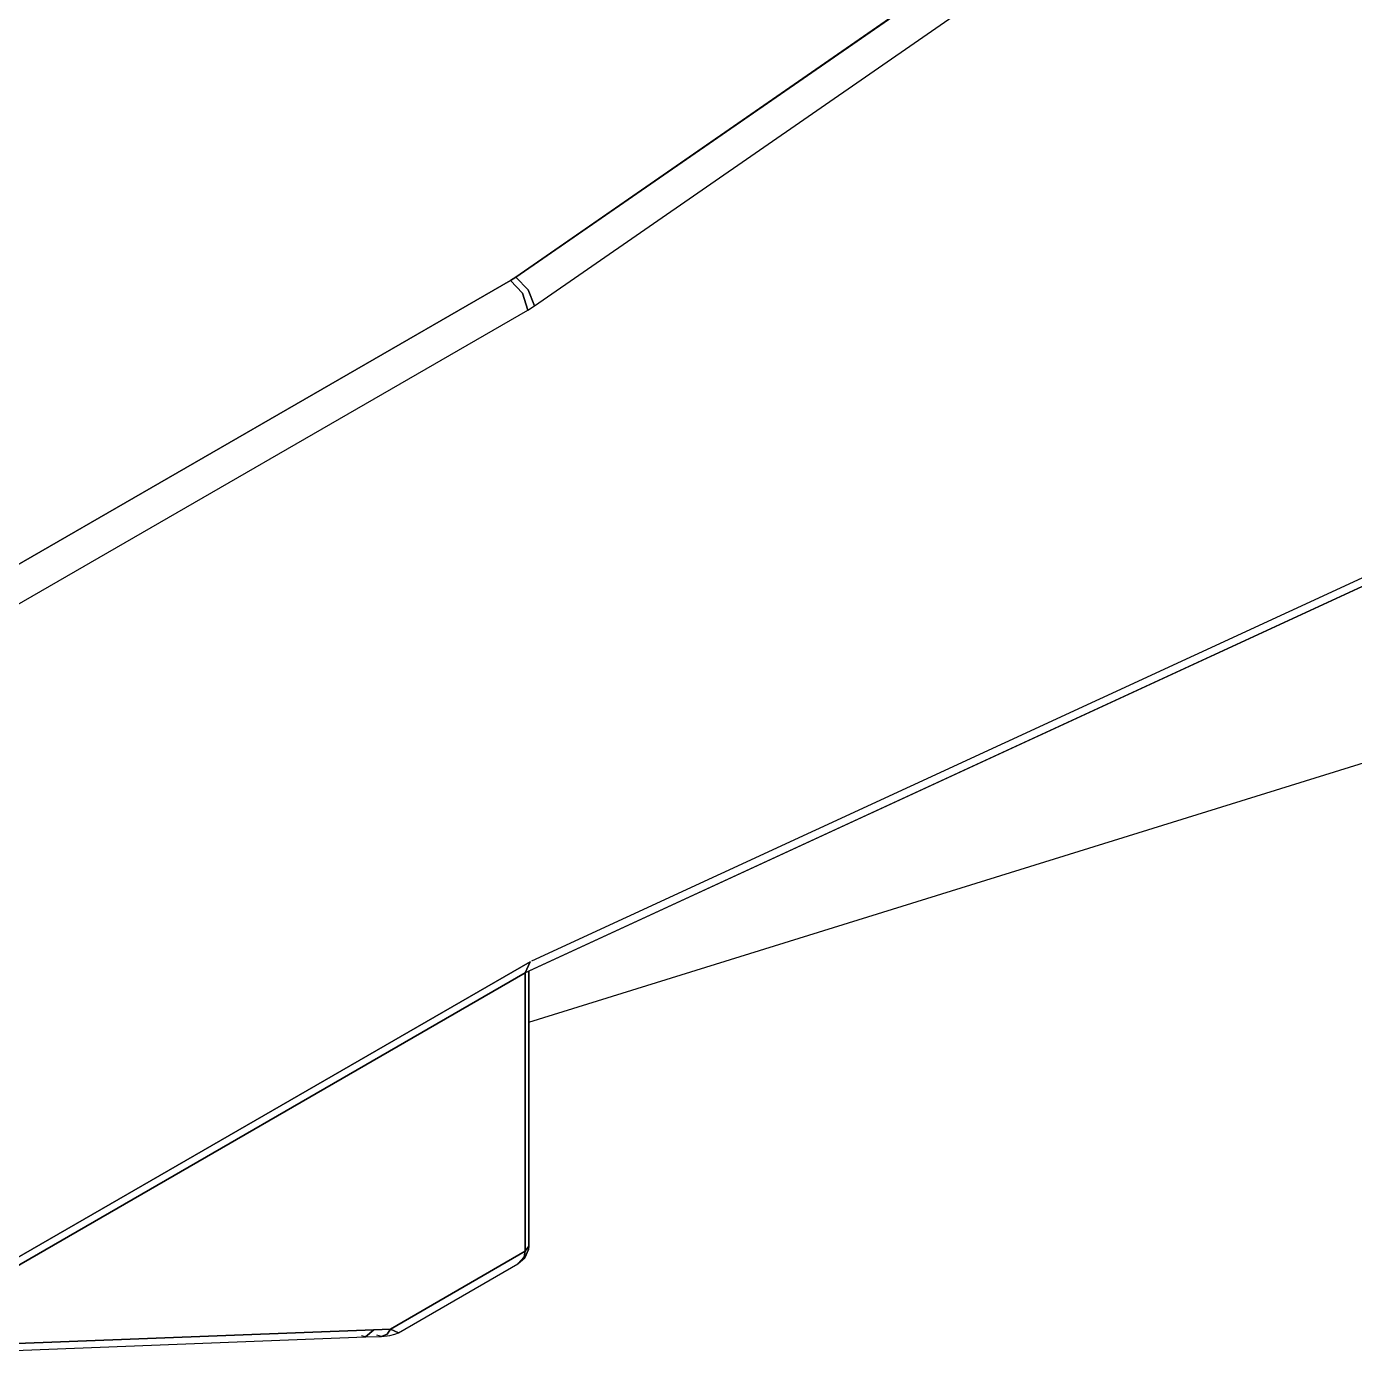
# Model space of a CAD drawing. Header units: millimetres. Extents: x -6198 to -2727, y 3560 to 4988.
# Drawn here: x -3191.6 to -3082.1, y 4220.2 to 4329.6 of the extents above; entities that cross this region are included whole.
import ezdxf

# ---------------------------------------------------------------- set-up
doc = ezdxf.new("R2010")
doc.units = ezdxf.units.MM
doc.header["$LTSCALE"] = 0.3
doc.layers.add('LCL', color=7, linetype='Continuous', lineweight=25)

msp = doc.modelspace()

# ---------------------------------------------------------------- linework, layer by layer
at = {"layer": 'LCL'}
for p, q in [((-3151.29, 4308.88, 19.05), (-2934.24, 4459.26, 19.05)), ((-2934.24, 4459.26, 19.05), (-3151.29, 4308.88, 19.05)), ((-3151.29, 4308.88, 19.05), (-2934.24, 4459.26, 19.05)), ((-3149.74, 4306.52, 19.05), (-2932.69, 4456.9, 19.05)), ((-3149.74, 4306.52, 19.05), (-2932.69, 4456.9, 19.05)), ((-3149.74, 4306.52, 19.05), (-2932.69, 4456.9, 19.05)), ((-3149.95, 4252.47, 19.05), (-2868.66, 4382.39, 19.05)), ((-3150.53, 4251.47, 19.05), (-2869.24, 4381.39, 19.05)), ((-3151.72, 4308.61, 19.05), (-3196.76, 4282.61, 19.05)), ((-3151.72, 4308.61, 19.05), (-3196.76, 4282.61, 19.05)), ((-3196.76, 4282.61, 19.05), (-3151.72, 4308.61, 19.05)), ((-3151.72, 4308.61, 19.05), (-3151.29, 4308.88, 19.05)), ((-3151.29, 4308.88, 19.05), (-3151.72, 4308.61, 19.05)), ((-3151.72, 4308.61, 19.05), (-3151.29, 4308.88, 19.05)), ((-3150.72, 4307.56, 19.05), (-3151.72, 4308.61, 19.05)), ((-3151.72, 4308.61, 19.05), (-3150.72, 4307.56, 19.05)), ((-3151.72, 4308.61, 19.05), (-3150.72, 4307.56, 19.05)), ((-3151.29, 4308.88, 19.05), (-3150.25, 4307.85, 19.05)), ((-3150.25, 4307.85, 19.05), (-3151.29, 4308.88, 19.05)), ((-3151.29, 4308.88, 19.05), (-3150.25, 4307.85, 19.05)), ((-3150.3, 4306.16, 19.05), (-3150.72, 4307.56, 19.05)), ((-3150.72, 4307.56, 19.05), (-3150.3, 4306.16, 19.05)), ((-3150.72, 4307.56, 19.05), (-3150.3, 4306.16, 19.05)), ((-3150.25, 4307.85, 19.05), (-3149.74, 4306.52, 19.05)), ((-3149.74, 4306.52, 19.05), (-3150.25, 4307.85, 19.05)), ((-3150.25, 4307.85, 19.05), (-3149.74, 4306.52, 19.05)), ((-3150.3, 4306.16, 19.05), (-3149.74, 4306.52, 19.05)), ((-3150.3, 4306.16, 19.05), (-3149.74, 4306.52, 19.05)), ((-3150.3, 4306.16, 19.05), (-3149.74, 4306.52, 19.05)), ((-3195.35, 4280.16, 19.05), (-3150.3, 4306.16, 19.05)), ((-3195.35, 4280.16, 19.05), (-3150.3, 4306.16, 19.05)), ((-3195.35, 4280.16, 19.05), (-3150.3, 4306.16, 19.05)), ((-3039.46, 4302.77, 19.05), (-3150.21, 4251.62, 19.05)), ((-3039.46, 4302.77, 19.05), (-3150.21, 4251.62, 19.05)), ((-3150.21, 4247.41, 19.05), (-3028, 4285.39, 19.05)), ((-3150.21, 4247.41, 19.05), (-3043.15, 4280.68, 19.05)), ((-3150.21, 4247.41, 19.05), (-3043.15, 4280.68, 19.05)), ((-3150.09, 4252.4, 19.05), (-3198.17, 4224.64, 19.05)), ((-3150.09, 4252.4, 19.05), (-3198.17, 4224.64, 19.05)), ((-3198.17, 4224.64, 19.05), (-3150.09, 4252.4, 19.05)), ((-3150.51, 4251.48, 19.05), (-3150.09, 4252.4, 19.05)), ((-3150.51, 4251.48, 19.05), (-3150.09, 4252.4, 19.05)), ((-3150.09, 4252.4, 19.05), (-3150.51, 4251.48, 19.05)), ((-3150.21, 4251.62, 19.05), (-3150.5, 4251.48, 19.05)), ((-3150.21, 4251.62, 19.05), (-3150.5, 4251.48, 19.05)), ((-3150.21, 4251.62, 19.05), (-3150.21, 4247.41, 19.05)), ((-3150.21, 4247.41, 19.05), (-3150.21, 4251.62, 19.05)), ((-3150.21, 4251.62, 19.05), (-3150.21, 4228.92, 19.05)), ((-3198.59, 4223.72, 19.05), (-3150.51, 4251.48, 19.05)), ((-3150.51, 4251.48, 19.05), (-3194.19, 4226.26, 19.05)), ((-3194.19, 4226.26, 19.05), (-3150.51, 4251.48, 19.05)), ((-3150.5, 4251.48, 19.05), (-3150.51, 4251.48, 19.05)), ((-3150.51, 4251.48, 19.05), (-3150.51, 4251.48, 19.05)), ((-3150.5, 4251.48, 19.05), (-3150.51, 4251.48, 19.05)), ((-3150.51, 4251.48, 19.05), (-3150.51, 4251.48, 19.05)), ((-3150.5, 4228.51, 19.05), (-3150.5, 4251.48, 19.05)), ((-3150.5, 4251.48, 19.05), (-3150.5, 4228.51, 19.05)), ((-3150.5, 4251.48, 19.05), (-3150.5, 4228.51, 19.05)), ((-3150.21, 4228.92, 19.05), (-3150.21, 4247.41, 19.05)), ((-3150.21, 4228.92, 19.05), (-3150.21, 4247.41, 19.05)), ((-3150.55, 4227.96, 19.05), (-3150.23, 4228.66, 19.05)), ((-3150.23, 4228.66, 19.05), (-3150.55, 4227.96, 19.05)), ((-3150.23, 4228.66, 19.05), (-3150.55, 4227.96, 19.05)), ((-3150.5, 4228.51, 19.05), (-3150.21, 4228.92, 19.05)), ((-3150.5, 4228.51, 19.05), (-3150.21, 4228.92, 19.05)), ((-3150.21, 4228.92, 19.05), (-3150.5, 4228.51, 19.05)), ((-3150.23, 4228.66, 19.05), (-3150.21, 4228.92, 19.05)), ((-3150.21, 4228.92, 19.05), (-3150.23, 4228.66, 19.05)), ((-3150.21, 4228.92, 19.05), (-3150.23, 4228.66, 19.05)), ((-3161.62, 4222.08, 19.05), (-3150.5, 4228.51, 19.05)), ((-3150.5, 4228.51, 19.05), (-3161.62, 4222.08, 19.05)), ((-3161.62, 4222.08, 19.05), (-3150.5, 4228.51, 19.05)), ((-3151.12, 4227.47, 19.05), (-3150.6, 4228.05, 19.05)), ((-3151.12, 4227.47, 19.05), (-3150.6, 4228.05, 19.05)), ((-3150.6, 4228.05, 19.05), (-3151.12, 4227.47, 19.05)), ((-3151.12, 4227.47, 19.05), (-3150.55, 4227.96, 19.05)), ((-3150.55, 4227.96, 19.05), (-3151.12, 4227.47, 19.05)), ((-3150.55, 4227.96, 19.05), (-3151.12, 4227.47, 19.05)), ((-3150.6, 4228.05, 19.05), (-3150.5, 4228.51, 19.05)), ((-3150.6, 4228.05, 19.05), (-3150.5, 4228.51, 19.05)), ((-3150.5, 4228.51, 19.05), (-3150.6, 4228.05, 19.05)), ((-3160.97, 4221.78, 19.05), (-3151.12, 4227.47, 19.05)), ((-3160.97, 4221.78, 19.05), (-3151.12, 4227.47, 19.05)), ((-3160.97, 4221.78, 19.05), (-3151.12, 4227.47, 19.05)), ((-3193.89, 4220.83, 19.05), (-3163, 4222.03, 19.05)), ((-3163, 4222.03, 19.05), (-3193.89, 4220.83, 19.05)), ((-3193.89, 4220.83, 19.05), (-3163, 4222.03, 19.05)), ((-3163.67, 4221.44, 19.05), (-3163, 4222.03, 19.05)), ((-3163, 4222.03, 19.05), (-3163.67, 4221.44, 19.05)), ((-3163, 4222.03, 19.05), (-3163.67, 4221.44, 19.05)), ((-3163, 4222.03, 19.05), (-3161.62, 4222.08, 19.05)), ((-3161.62, 4222.08, 19.05), (-3163, 4222.03, 19.05)), ((-3163, 4222.03, 19.05), (-3161.62, 4222.08, 19.05)), ((-3161.9, 4221.67, 19.05), (-3161.62, 4222.08, 19.05)), ((-3161.62, 4222.08, 19.05), (-3161.9, 4221.67, 19.05)), ((-3161.62, 4222.08, 19.05), (-3161.9, 4221.67, 19.05)), ((-3161.62, 4222.08, 19.05), (-3160.97, 4221.78, 19.05)), ((-3160.97, 4221.78, 19.05), (-3161.62, 4222.08, 19.05)), ((-3161.62, 4222.08, 19.05), (-3160.97, 4221.78, 19.05)), ((-3194.56, 4220.24, 19.05), (-3163.67, 4221.44, 19.05)), ((-3194.56, 4220.24, 19.05), (-3163.67, 4221.44, 19.05)), ((-3194.56, 4220.24, 19.05), (-3163.67, 4221.44, 19.05)), ((-3163.67, 4221.44, 19.05), (-3164, 4221.53, 19.05)), ((-3163.67, 4221.44, 19.05), (-3162.37, 4221.48, 19.05)), ((-3163.67, 4221.44, 19.05), (-3162.37, 4221.48, 19.05)), ((-3163.67, 4221.44, 19.05), (-3162.37, 4221.48, 19.05)), ((-3162.37, 4221.48, 19.05), (-3162.75, 4221.57, 19.05)), ((-3162.37, 4221.48, 19.05), (-3161.9, 4221.67, 19.05)), ((-3161.9, 4221.67, 19.05), (-3162.37, 4221.48, 19.05)), ((-3161.9, 4221.67, 19.05), (-3162.37, 4221.48, 19.05)), ((-3162.37, 4221.48, 19.05), (-3161.66, 4221.55, 19.05)), ((-3162.37, 4221.48, 19.05), (-3161.66, 4221.55, 19.05)), ((-3162.37, 4221.48, 19.05), (-3161.66, 4221.55, 19.05)), ((-3161.66, 4221.55, 19.05), (-3161.25, 4221.66, 19.05)), ((-3161.66, 4221.55, 19.05), (-3161.25, 4221.66, 19.05)), ((-3161.66, 4221.55, 19.05), (-3161.25, 4221.66, 19.05)), ((-3161.25, 4221.66, 19.05), (-3160.97, 4221.78, 19.05)), ((-3161.25, 4221.66, 19.05), (-3160.97, 4221.78, 19.05)), ((-3161.25, 4221.66, 19.05), (-3160.97, 4221.78, 19.05)), ((-3160.97, 4221.78, 19.05), (-3160.97, 4221.78, 19.05)), ((-3160.97, 4221.78, 19.05), (-3160.97, 4221.78, 19.05))]:
    msp.add_line(p, q, dxfattribs=at)

doc.saveas('drawing.dxf')
